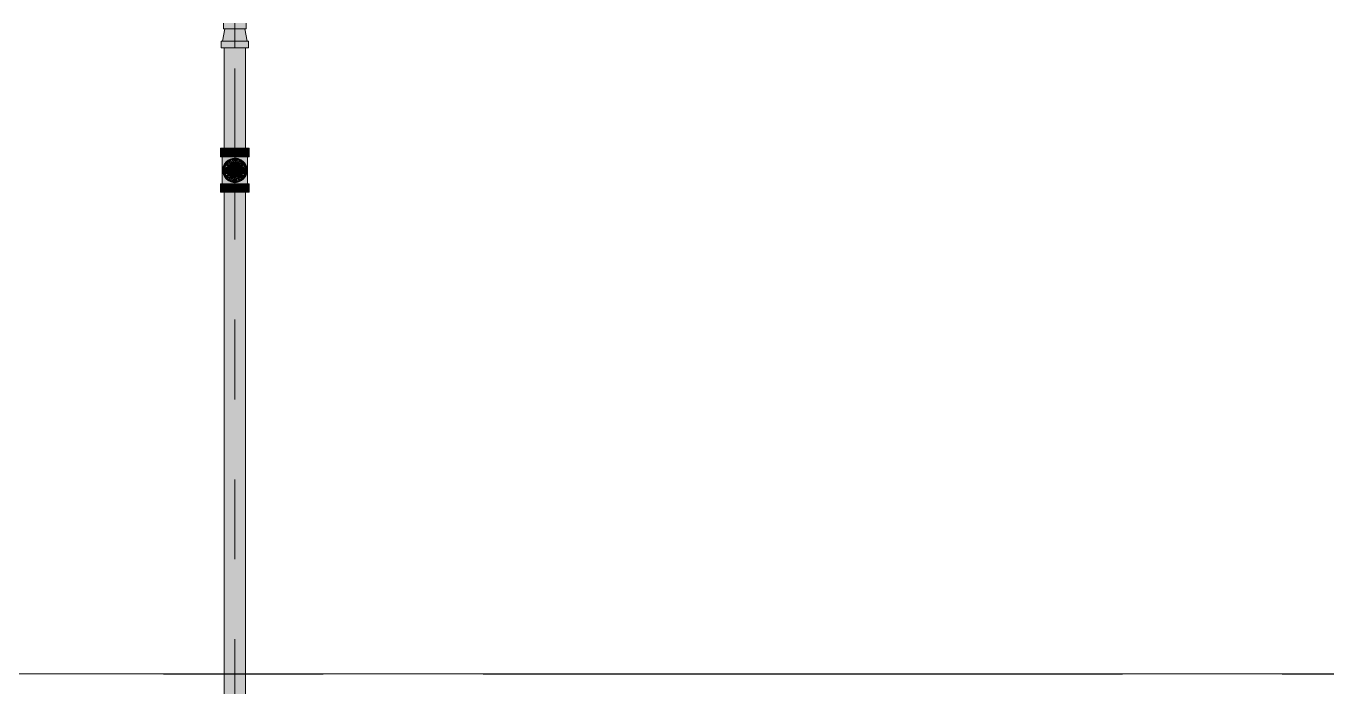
# Model space of a CAD drawing. Header units: millimetres. Extents: x -4000 to 187956, y -58990 to 162485.
# Drawn here: x 93835 to 96417, y 135424 to 136737 of the extents above; entities that cross this region are included whole.
import ezdxf

# ---------------------------------------------------------------- set-up
doc = ezdxf.new("R2010")
doc.units = ezdxf.units.MM
for name, pattern in [('Dash 1_16_', [317.5, 158.75, -158.75]), ('Grid Line', [2222.5, 1270, -317.5, 317.5, -317.5]), ('Grid Line 12_5mm', [2150, 1250, -300, 300, -300])]:
    doc.linetypes.add(name, pattern=pattern)
for name, color, linetype, lineweight in [('F-SPRN', 3, 'Continuous', 9), ('P-PIPE', 3, 'Continuous', 9), ('P-PIPE-CNTR', 3, 'Continuous', 9), ('S-GRID', 1, 'Continuous', 30)]:
    doc.layers.add(name, color=color, linetype=linetype, lineweight=lineweight)

# ---------------------------------------------------------------- blocks, each defined once
blk = doc.blocks.new('CMF2_NHAXUONG_A_rvt-1-FFS - TANG 1')
at = {"layer": 'S-GRID', "linetype": 'Grid Line 12_5mm', "lineweight": 9}
blk.add_line((-824.3, 135450), (183641.1, 135450), dxfattribs=at)
blk = doc.blocks.new('Sprinkler_Up - DN20-V127-FFS - TANG 1')
at = {"layer": 'F-SPRN', "transparency": 33554534}
for points in [[(-22.2, 0), (-3.9, 0.7), (-1.7, 2.9), (-1.2, 3.5), (-0.6, 4), (0.6, 4), (1.2, 3.5), (1.7, 2.9), (4.6, 0), (22.2, 0), (17.8, 13.2), (6.9, 21.2), (-6.9, 21.2), (-18, 13.1), (-20.5, 5.2)], [(-6.9, -21.2), (6.9, -21.2), (18, -13.1), (22.2, 0), (3.9, -0.7), (1.7, -2.9), (1.2, -3.5), (0.6, -4), (-0.6, -4), (-1.2, -3.5), (-1.7, -2.9), (-4.6, 0), (-22.2, 0), (-17.9, -13.1), (-12.4, -17.1)], [(0, -16.7), (4.3, -16.1), (11.8, -11.8), (16.1, -4.3), (16.1, 4.3), (9.9, 13.2), (8.3, 14.4), (0, 16.7), (-4.3, 16.1), (-11.8, 11.8), (-16.1, 4.3), (-16.1, -4.3), (-11.8, -11.8), (-8.3, -14.4)], [(0, -15.6), (7.8, -13.5), (13.5, -7.8), (15.1, -4), (15.1, 4), (13.5, 7.8), (7.8, 13.5), (0, 15.6), (-8.2, 13.2), (-11, 11), (-15.1, 4), (-15.1, -4), (-11, -11), (-7.8, -13.5)], [(-10.9, -5.5), (-10.9, 5.4), (-14.5, 5.4), (-14.5, -5.5)], [(-7.7, -5.5), (-7.7, 5.4), (-10.9, 5.4), (-10.9, -5.5)], [(0, -5.5), (0, 5.4), (-7.7, 5.4), (-7.7, -5.5)], [(0, 0), (5.7, 0), (2.9, 4.9), (-2.9, 4.9), (-5.7, 0)], [(2.9, -4.9), (5.7, 0), (-5.7, 0), (-2.9, -4.9)], [(-4.6, 0), (4.6, 0), (0, 4.6)], [(0, -4.6), (4.6, 0), (-4.6, 0)], [(0, -2.6), (1.3, 0), (-1.8, 0)], [(-1.3, 0), (1.8, 0), (0, 2.6)], [(7.7, -5.5), (7.7, 5.4), (0, 5.4), (0, -5.5)], [(10.9, -5.5), (10.9, 5.4), (7.7, 5.4), (7.7, -5.5)], [(14.5, -5.5), (14.5, 5.4), (10.9, 5.4), (10.9, -5.5)]]:
    blk.add_hatch(color=1, dxfattribs=at).paths.add_polyline_path(points)
at = {"layer": 'F-SPRN', "color": 1}
for p, q in [((-11.5, 5.4), (-14.5, 5.4)), ((-14.5, 5.4), (-11.3, 5.4)), ((-14.5, 5.4), (-14.5, 3.7)), ((-14.5, 3.3), (-14.5, 0)), ((-11.5, 5.4), (-11.5, 4)), ((-10.9, 1.9), (-10.9, 3.6)), ((-10.8, 5.4), (-8, 5.4)), ((-8.1, 5.4), (-10.8, 5.4)), ((-8.1, 5.4), (-8.1, 2.8)), ((-8.1, 2.5), (-8.1, 0.7)), ((-7.7, 4.8), (-7.7, 2.7)), ((-7.7, 4.8), (-7.7, 2.7)), ((-7.7, 2.1), (-7.7, 0.5)), ((-7.7, 2.1), (-7.7, 0.5)), ((-6.7, 5.4), (-4.7, 5.4)), ((-5.8, 3.8), (-5.8, 2.2)), ((-2.1, 0), (-2.1, 0)), ((-2.1, 0), (-2.1, -0.1)), ((0, 2.1), (-0.1, 2.1)), ((2.1, 0), (2.1, 0.1)), ((2.1, 0), (2.1, 0)), ((4.7, 5.4), (6.5, 5.4)), ((7.7, 5.4), (10.8, 5.4)), ((7.7, 5.2), (7.7, 2.7)), ((7.7, 5.2), (7.7, 2.7)), ((7.7, 2.3), (7.7, 0.5)), ((7.7, 2.3), (7.7, 0.5)), ((10.8, 5.4), (8.1, 5.4)), ((8.1, 5.4), (8.1, 2.8)), ((8.1, 2.5), (8.1, 0.4)), ((10.9, 5.4), (14.5, 5.4)), ((10.9, 3.6), (10.9, 0.2)), ((14.5, 5.4), (11.5, 5.4)), ((11.5, 5.4), (11.5, 4)), ((11.5, 3), (11.5, 0.2)), ((14.5, 5.4), (14.5, -5.5)), ((-14.5, -1.3), (-14.5, -3.7)), ((-11.1, -5.5), (-14.5, -5.5)), ((-14.5, -5.5), (-11.5, -5.5)), ((-10.9, -2.6), (-10.9, -1.3)), ((-10.8, -5.5), (-8.1, -5.5)), ((-7.8, -5.5), (-10.8, -5.5)), ((-8.1, -4.2), (-8.1, -5.5)), ((-7.7, -2.7), (-7.7, -4)), ((-7.7, -2.7), (-7.7, -4)), ((-7, -5.5), (-5.8, -5.5)), ((-4.8, -5.5), (-7, -5.5)), ((-5.8, -2.3), (-5.8, -3.8)), ((0, -2.1), (0.1, -2.1)), ((7, -5.5), (4.8, -5.5)), ((5.8, -2.2), (5.8, -3.8)), ((5.8, -5.5), (7, -5.5)), ((7.7, -0.5), (7.7, -2.3)), ((7.7, -0.5), (7.7, -2.3)), ((7.7, -2.7), (7.7, -5.4)), ((7.7, -2.7), (7.7, -5.4)), ((10.8, -5.5), (7.7, -5.5)), ((8.1, -0.4), (8.1, -2.5)), ((8.1, -2.8), (8.1, -5.5)), ((8.1, -5.5), (10.8, -5.5)), ((10.9, -0.2), (10.9, -3.6)), ((14.5, -5.5), (10.9, -5.5)), ((11.5, -0.2), (11.5, -3)), ((11.5, -4), (11.5, -5.5)), ((11.5, -5.5), (14.5, -5.5))]:
    blk.add_line(p, q, dxfattribs=at)
at = {"layer": 'F-SPRN', "color": 1, "flags": 128}
for points in [[(-0.6, 2), (-0.7, 2), (-0.8, 1.9), (-0.9, 1.9), (-0.9, 1.9), (-1, 1.8), (-1.1, 1.8), (-1.2, 1.7), (-1.2, 1.7), (-1.3, 1.6), (-1.4, 1.6), (-1.4, 1.5), (-1.5, 1.5), (-1.5, 1.4), (-1.6, 1.3), (-1.6, 1.3), (-1.7, 1.2), (-1.7, 1.1), (-1.8, 1.1), (-1.8, 1), (-1.9, 0.9), (-1.9, 0.8), (-1.9, 0.8), (-2, 0.7), (-2, 0.6), (-2, 0.5), (-2, 0.5), (-2, 0.4), (-2.1, 0.3), (-2.1, 0.2), (-2.1, 0.1), (-2.1, 0)], [(-0.5, 2), (-0.6, 2), (-0.6, 2)], [(-0.1, 2.1), (-0.1, 2.1), (-0.2, 2.1), (-0.3, 2.1), (-0.4, 2), (-0.5, 2)], [(2.1, 0.1), (2.1, 0.2), (2.1, 0.2), (2.1, 0.3), (2, 0.4), (2, 0.5), (2, 0.6), (2, 0.7), (1.9, 0.7), (1.9, 0.8), (1.9, 0.9), (1.8, 1), (1.8, 1), (1.8, 1.1), (1.7, 1.2), (1.7, 1.2), (1.6, 1.3), (1.6, 1.4), (1.5, 1.4), (1.4, 1.5), (1.4, 1.5), (1.3, 1.6), (1.3, 1.7), (1.2, 1.7), (1.1, 1.7), (1.1, 1.8), (1, 1.8), (0.9, 1.9), (0.8, 1.9), (0.8, 1.9), (0.7, 2), (0.6, 2), (0.5, 2), (0.4, 2), (0.4, 2), (0.3, 2.1), (0.2, 2.1), (0.1, 2.1), (0, 2.1)], [(-2.1, -0.1), (-2.1, -0.2), (-2.1, -0.2), (-2.1, -0.3)], [(-2.1, -0.3), (-2, -0.4), (-2, -0.5), (-2, -0.6), (-2, -0.7), (-1.9, -0.7), (-1.9, -0.8), (-1.9, -0.9), (-1.8, -1), (-1.8, -1), (-1.8, -1.1), (-1.7, -1.2), (-1.7, -1.2), (-1.6, -1.3), (-1.6, -1.4), (-1.5, -1.4), (-1.4, -1.5), (-1.4, -1.5), (-1.3, -1.6), (-1.3, -1.7), (-1.2, -1.7), (-1.1, -1.7), (-1.1, -1.8), (-1, -1.8), (-0.9, -1.9), (-0.8, -1.9), (-0.8, -1.9), (-0.7, -2), (-0.6, -2), (-0.5, -2), (-0.4, -2), (-0.4, -2), (-0.3, -2.1), (-0.2, -2.1), (-0.1, -2.1), (0, -2.1)], [(0.1, -2.1), (0.1, -2.1), (0.2, -2.1), (0.3, -2.1), (0.4, -2), (0.5, -2), (0.6, -2), (0.6, -2), (0.7, -2), (0.8, -1.9), (0.9, -1.9), (0.9, -1.9), (1, -1.8), (1.1, -1.8), (1.2, -1.7), (1.2, -1.7), (1.3, -1.6), (1.4, -1.6), (1.4, -1.5), (1.5, -1.5), (1.5, -1.4), (1.6, -1.3), (1.6, -1.3), (1.7, -1.2), (1.7, -1.1), (1.8, -1.1), (1.8, -1), (1.9, -0.9), (1.9, -0.8), (1.9, -0.8), (2, -0.7), (2, -0.6), (2, -0.5), (2, -0.5), (2, -0.4), (2.1, -0.3), (2.1, -0.2), (2.1, -0.1), (2.1, 0)]]:
    blk.add_lwpolyline(points, dxfattribs=at)
at = {"layer": 'F-SPRN', "color": 1}
for radius, start, end in [(22.2, 360, 180), (21.9, 165.6773, 179.2615), (21.9, 145.5983, 164.8151), (21.9, 142.518, 145.5983), (21.9, 126.6942, 142.518), (16.7, 167.6802, 180), (16.7, 167.6802, 180), (16.7, 155.3879, 164.9693), (16.7, 155.3879, 164.9693), (15.6, 166.4265, 180), (15.6, 166.4265, 180), (15.6, 150.9409, 165), (15.6, 159.6139, 165), (16.7, 136.7213, 149.931), (16.7, 136.7213, 149.931), (15.6, 150.9409, 156.3845), (15.6, 138.4214, 150), (15.6, 138.4214, 150), (21.9, 108.2621, 125.7507), (15.6, 126.205, 133.2078), (15.6, 126.205, 133.2078), (16.7, 121.4181, 126.9869), (16.7, 121.4181, 126.9869), (16.7, 106.5995, 120), (16.7, 106.5995, 120), (15.6, 120, 121.8808), (15.6, 120, 121.8808), (15.6, 114.4363, 119.9813), (15.6, 114.4363, 119.9813), (21.9, 99.348, 107.901), (4.63, 155.7832, 180), (4.63, 155.7832, 180), (16.7, 96.4143, 105), (16.7, 96.4143, 105), (4.63, 109.0192, 138.2703), (4.63, 109.0192, 138.2703), (21.9, 90.145, 98.8503), (15.6, 95.5762, 100.6843), (15.6, 95.5762, 100.6843), (2.56, 109.0192, 168.8278), (2.56, 109.0192, 168.8278), (2.04, 109.0192, 180), (16.7, 83.0684, 90), (16.7, 83.0684, 90), (4.63, 17.9592, 90), (4.63, 17.9592, 90), (3.81, 57.0577, 90), (2.56, 14.5599, 90), (2.56, 14.5599, 90), (2.04, 10.4703, 90), (21.9, 72.5583, 89.4624), (15.6, 75.573, 80.5892), (15.6, 75.573, 80.5892), (3.81, 16.1605, 43.8358), (15.6, 67.5614, 74.5481), (15.6, 67.5614, 74.5481), (16.7, 60, 75), (16.7, 60, 75), (15.6, 60.0187, 65.5637), (15.6, 60.0187, 65.5637), (21.9, 54.2493, 71.7379), (15.6, 58.1192, 60), (15.6, 58.1192, 60), (16.7, 53.0131, 58.5819), (16.7, 53.0131, 58.5819), (15.6, 46.7922, 53.795), (15.6, 46.7922, 53.795), (15.6, 30, 41.5786), (15.6, 30, 41.5786), (16.7, 30, 43.2787), (16.7, 30, 43.2787), (21.9, 37.482, 53.3058), (15.6, 23.6155, 29.5646), (15.6, 15, 29.5646), (15.6, 15, 20.3861), (16.7, 15, 24.6121), (16.7, 15, 24.6121), (15.6, 360, 13.6618), (15.6, 0, 13.6618), (16.7, 360, 12.3198), (16.7, 0, 12.3198), (21.9, 36, 37.482), (21.9, 15.1849, 35.2302), (21.9, 0.7385, 14.3227), (22.2, 180, 360), (21.9, 180.7385, 194.3227), (21.9, 195.1849, 214.4017), (21.9, 214.4017, 216), (21.9, 216.7299, 233.3058), (16.7, 180, 192.3198), (16.7, 180, 192.3198), (16.7, 195.0307, 204.6121), (16.7, 195.0307, 204.6121), (15.6, 181.9082, 193.6618), (15.6, 181.9082, 193.6618), (15.6, 197.3339, 209.5646), (15.6, 197.3339, 209.5646), (16.7, 210.069, 223.2787), (16.7, 210.069, 223.2787), (15.6, 212.5472, 221.5786), (15.6, 212.5472, 221.5786), (21.9, 234.2493, 251.7379), (16.7, 229.4249, 238.5819), (16.7, 229.4249, 238.5819), (15.6, 233.795, 240), (15.6, 233.795, 240), (16.7, 240, 255), (16.7, 240, 255), (15.6, 240.0187, 254.5481), (15.6, 240.0187, 254.5481), (21.9, 252.5583, 269.4624), (4.63, 197.9592, 0), (4.63, 197.9592, 360), (15.6, 255, 267.64), (15.6, 255, 267.64), (3.81, 196.1605, 360), (2.56, 191.1677, 0), (2.56, 191.1677, 360), (2.04, 190.4703, 0), (16.7, 263.0684, 270), (16.7, 263.0684, 270), (21.9, 270.145, 278.8503), (15.6, 275.5762, 280.6843), (15.6, 275.5762, 280.6843), (16.7, 276.4143, 285), (16.7, 276.4143, 285), (21.9, 279.348, 287.901), (16.7, 286.5995, 300), (16.7, 286.5995, 300), (15.6, 294.4363, 299.9813), (15.6, 294.4363, 299.9813), (21.9, 288.2621, 305.7507), (15.6, 300, 313.2078), (15.6, 300, 313.2078), (16.7, 301.4181, 310.5751), (16.7, 301.4181, 310.5751), (15.6, 318.4214, 330), (15.6, 318.4214, 330), (16.7, 316.7213, 330), (16.7, 316.7213, 330), (21.9, 306.6942, 323.2701), (15.6, 330.4354, 345), (15.6, 330.4354, 336.3845), (15.6, 339.6139, 345), (15.6, 346.3382, 360), (15.6, 346.3382, 360), (16.7, 335.3879, 345), (16.7, 335.3879, 345), (16.7, 347.6802, 360), (16.7, 347.6802, 360), (21.9, 324.7698, 344.8151), (21.9, 345.6773, 359.2615)]:
    blk.add_arc((0, 0), radius, start, end, dxfattribs=at)
blk = doc.blocks.new('Steel_Transition_Threaded_HoaPhat - Standard-V130-FFS - TANG 1')
at = {"layer": 'P-PIPE', "lineweight": 13, "transparency": 33554534}
h = blk.add_hatch(color=1, dxfattribs=at)
h.paths.add_polyline_path([(94250, 136427.6), (94255.8, 136428.4), (94261.3, 136430.6), (94265.9, 136434.2), (94269.5, 136438.8), (94271.7, 136444.3), (94272.5, 136450.1), (94271.7, 136455.9), (94268, 136463.3), (94265.9, 136466), (94261.3, 136469.6), (94255.8, 136471.8), (94250, 136472.6), (94244.2, 136471.8), (94238.8, 136469.6), (94232.1, 136463.4), (94230.5, 136461.3), (94228.3, 136455.9), (94227.5, 136450.1), (94228.3, 136444.3), (94232.1, 136436.8), (94234.1, 136434.2), (94238.8, 136430.6), (94244.2, 136428.4)])
h.paths.add_polyline_path([(94250, 136430), (94244.8, 136430.7), (94240, 136432.7), (94235.8, 136435.9), (94232.1, 136441.2), (94230.6, 136444.9), (94229.9, 136450.1), (94232.1, 136458.9), (94235, 136463.3), (94235.8, 136464.3), (94240, 136467.5), (94244.8, 136469.5), (94250, 136470.2), (94255.2, 136469.5), (94260.1, 136467.5), (94265, 136463.3), (94267.4, 136460.1), (94269.4, 136455.3), (94270.1, 136450.1), (94269.4, 136444.9), (94267.4, 136440), (94264.2, 136435.9), (94260.1, 136432.7), (94255.2, 136430.7)])
for points in [[(94250, 136430), (94250, 136433.7), (94241.8, 136435.9), (94235.8, 136441.9), (94233.6, 136450.1), (94235.8, 136458.3), (94241.8, 136464.3), (94250, 136466.5), (94250, 136470.2), (94244.8, 136469.5), (94240, 136467.5), (94235, 136463.3), (94232.1, 136458.9), (94230.6, 136455.3), (94229.9, 136450.1), (94232.1, 136441.2), (94232.6, 136440), (94235.8, 136435.9), (94240, 136432.7), (94244.8, 136430.7)], [(94250, 136431.6), (94254.8, 136432.2), (94259.3, 136434.1), (94263.1, 136437), (94266, 136440.8), (94267.9, 136445.3), (94268.5, 136450.1), (94267.9, 136454.9), (94266, 136459.3), (94262.9, 136463.3), (94259.3, 136466.1), (94254.8, 136468), (94250, 136468.6), (94245.2, 136468), (94240.8, 136466.1), (94236.9, 136463.2), (94234, 136459.3), (94232.1, 136454.6), (94231.5, 136450.1), (94232.1, 136445.3), (94234, 136440.8), (94236.9, 136437), (94240.8, 136434.1), (94245.2, 136432.2)], [(94250, 136430), (94255.2, 136430.7), (94260.1, 136432.7), (94264.2, 136435.9), (94267.4, 136440), (94269.4, 136444.9), (94270.1, 136450.1), (94269.4, 136455.3), (94265, 136463.3), (94264.2, 136464.3), (94260.1, 136467.5), (94255.2, 136469.5), (94250, 136470.2), (94250, 136466.5), (94258.2, 136464.3), (94264.2, 136458.3), (94266.4, 136450.1), (94264.2, 136441.9), (94258.2, 136435.9), (94250, 136433.7)]]:
    blk.add_hatch(color=1, dxfattribs=at).paths.add_polyline_path(points)
at = {"layer": 'P-PIPE', "color": 20, "lineweight": 13}
for radius, start, end in [(22.5, 90, 270), (22.5, 150, 180), (22.5, 180, 255), (20.1, 166.0499, 193.9501), (22.5, 135, 150), (20.1, 154.5924, 162.7449), (18.5, 166.5939, 193.4061), (18.5, 166.5939, 180), (18.5, 180, 193.4061), (20.1, 150, 153.7228), (18.5, 157.6232, 165), (18.5, 157.6232, 165.8527), (18.5, 165, 165.8527), (20.1, 139.8677, 148.1553), (16.4, 168.5467, 178.9063), (18.5, 136.4297, 150), (18.5, 136.4297, 150), (22.5, 120, 135), (16.4, 158.0319, 163.506), (20.1, 135, 138.6435), (20.1, 128.8856, 135), (16.4, 143.5463, 150), (18.5, 134.3867, 135), (18.5, 134.3867, 135), (18.5, 123.4976, 133.2041), (18.5, 123.4976, 133.2041), (20.1, 120, 125.0043), (22.5, 105, 120), (20.1, 109.6859, 120), (18.5, 106.819, 120), (18.5, 106.819, 120), (16.4, 115.1607, 120), (16.4, 107.4657, 111.9681), (22.5, 90, 105), (20.1, 100.9975, 105), (18.5, 91.4353, 103.2046), (18.5, 91.4353, 103.2046), (16.4, 96.2132, 104.6042), (20.1, 90.5246, 98.5089), (22.5, 60, 90), (22.5, 270, 90), (18.5, 78.0986, 90), (18.5, 78.0986, 90), (20.1, 75.0607, 87.9279), (18.5, 60, 75), (18.5, 60, 75), (16.4, 66.9681, 72.9388), (20.1, 54.9957, 75), (22.5, 285, 15), (18.5, 46.7959, 56.5024), (18.5, 46.7959, 56.5024), (22.5, 30, 60), (20.1, 41.3565, 51.1144), (18.5, 45, 45.6133), (18.5, 45, 45.6133), (16.4, 30, 38.0319), (18.5, 30, 43.5703), (18.5, 30, 43.5703), (20.1, 31.8447, 40.1323), (16.4, 353.5463, 8.0319), (18.5, 15, 22.3768), (18.5, 15, 22.3768), (20.1, 17.2551, 30), (18.5, 346.5939, 13.4061), (18.5, 346.5939, 13.4061), (22.5, 15, 30), (20.1, 346.0499, 13.9501), (20.1, 197.2551, 205.4076), (20.1, 206.2772, 210), (18.5, 194.1473, 202.3768), (18.5, 194.1473, 195), (18.5, 195, 202.3768), (20.1, 211.8447, 231.1144), (16.4, 184.8393, 191.4533), (18.5, 210, 223.5703), (18.5, 210, 223.5703), (16.4, 210.6635, 216.4537), (18.5, 226.7959, 236.5024), (18.5, 226.7959, 236.5024), (20.1, 234.9957, 255), (16.4, 230.4733, 236.6389), (18.5, 240, 255), (18.5, 240, 255), (16.4, 240, 246.5955), (22.5, 255, 270), (16.4, 250.3629, 255), (20.1, 255.0607, 267.9279), (18.5, 258.0986, 270), (18.5, 258.0986, 270), (16.4, 264.1652, 268.506), (22.5, 270, 285), (20.1, 270.5246, 278.5089), (18.5, 271.4353, 283.2046), (18.5, 271.4353, 283.2046), (16.4, 276.2132, 283.9063), (20.1, 280.9975, 285), (16.4, 287.4657, 291.9681), (18.5, 286.819, 300), (18.5, 286.819, 300), (16.4, 293.4045, 300), (20.1, 289.6859, 305.0043), (18.5, 303.4976, 313.2041), (18.5, 303.4976, 313.2041), (20.1, 308.8856, 328.1553), (18.5, 316.4297, 330), (18.5, 316.4297, 330), (16.4, 338.0319, 342.8691), (18.5, 337.6232, 345), (18.5, 337.6232, 345), (20.1, 330, 342.7449)]:
    blk.add_arc((94250, 136450.1), radius, start, end, dxfattribs=at)

msp = doc.modelspace()

# ---------------------------------------------------------------- block references
at = {"lineweight": 5}
msp.add_blockref('CMF2_NHAXUONG_A_rvt-1-FFS - TANG 1', (0, 0), dxfattribs=at)

# ---------------------------------------------------------------- next in the draw order: hatches: boundary and pattern name
at = {"layer": 'P-PIPE', "transparency": 33554534}
for points in [[(94234.1, 136730.8), (94272.5, 136730.8), (94271.7, 136742.6), (94227.5, 136742.6), (94228.3, 136730.8), (94230.5, 136730.8)], [(94267.5, 136706.9), (94274.8, 136706.9), (94269.4, 136730.8), (94229.9, 136730.8), (94226.1, 136706.9), (94262.4, 136706.9)], [(94269.3, 136693.6), (94277.4, 136693.6), (94276.4, 136706.9), (94222.7, 136706.9), (94223.6, 136693.6), (94263.7, 136693.6)], [(94231.7, 136493.8), (94250, 136493.8), (94250, 136693.6), (94228.9, 136693.6), (94229.6, 136493.8)], [(94250, 136493.8), (94271.1, 136493.8), (94270.4, 136693.6), (94250, 136693.6), (94250, 136536.3)], [(94229.8, 136477.1), (94250, 136477.1), (94250, 136493.8), (94221.4, 136493.8), (94222.4, 136477.1), (94225.2, 136477.1)], [(94245.1, 136423.1), (94250, 136423.1), (94250, 136428.9), (94240.8, 136431.3), (94233.9, 136436.8), (94231.7, 136439.4), (94229.2, 136446.2), (94229.2, 136454), (94233.9, 136463.4), (94237.7, 136467), (94244.3, 136470.2), (94250, 136471.2), (94250, 136477.1), (94224.7, 136477.1), (94225.6, 136423.1), (94243.5, 136423.1)], [(94278.6, 136477.1), (94277.7, 136493.8), (94250, 136493.8), (94250, 136477.1), (94277.7, 136477.1)], [(94271.9, 136423.1), (94275.3, 136423.1), (94274.4, 136477.1), (94250, 136477.1), (94250, 136471.2), (94259.2, 136468.9), (94266.1, 136463.4), (94268.3, 136460.7), (94270.8, 136454), (94270.8, 136446.2), (94266.1, 136436.8), (94262.3, 136433.2), (94255.7, 136430), (94250, 136428.9), (94250, 136423.1), (94267.9, 136423.1)], [(94250, 136426), (94256.2, 136426.8), (94262.1, 136429.2), (94267.1, 136433), (94270.9, 136438), (94273.3, 136443.8), (94274.1, 136450.1), (94273.3, 136456.3), (94270, 136463.3), (94267.1, 136467.1), (94262.1, 136471), (94256.2, 136473.4), (94250, 136474.2), (94243.8, 136473.4), (94237.9, 136471), (94232.1, 136466), (94229.1, 136462.1), (94226.7, 136456.3), (94225.9, 136450.1), (94226.7, 136443.8), (94229.1, 136438), (94233, 136433), (94237.9, 136429.2), (94243.8, 136426.8)], [(94241.7, 136435.6), (94242.8, 136437.6), (94241.7, 136441.7), (94242.8, 136445.9), (94245.8, 136449), (94257.2, 136454.3), (94258.4, 136458.4), (94256.7, 136463.3), (94255.9, 136464.3), (94250, 136466.8), (94241.7, 136464.6), (94235.5, 136458.4), (94233.3, 136450.1), (94235.5, 136441.7), (94238.2, 136438.3)], [(94250, 136433.4), (94258.4, 136435.6), (94261.8, 136438.3), (94266.1, 136445.8), (94266.1, 136454.4), (94260, 136463.3), (94258.4, 136464.6), (94250, 136466.8), (94245.7, 136466.2), (94238.2, 136461.9), (94233.9, 136454.4), (94233.9, 136445.8), (94238.2, 136438.3), (94241.7, 136435.6)], [(94235.7, 136406.5), (94250, 136406.5), (94250, 136423.1), (94221.4, 136423.1), (94222.4, 136406.5), (94232.1, 136406.5)], [(94250, 134725.1), (94250, 136406.5), (94228.9, 136406.5), (94229.6, 134725.1), (94244.5, 134725.1)], [(94270.2, 136406.5), (94278.6, 136406.5), (94277.7, 136423.1), (94250, 136423.1), (94250, 136406.5), (94264.3, 136406.5)], [(94250, 134725.1), (94271.1, 134725.1), (94270.4, 136406.5), (94250, 136406.5), (94250, 135076.2)]]:
    msp.add_hatch(color=1, dxfattribs=at).paths.add_polyline_path(points)

# ---------------------------------------------------------------- next in the draw order: linework, layer by layer
at = {"layer": 'P-PIPE', "color": 20, "lineweight": 13}
for p, q in [((94227.5, 136742.6), (94227.5, 136730.8)), ((94272.5, 136730.8), (94272.5, 136742.6)), ((94229.9, 136730.8), (94225.2, 136706.9)), ((94227.5, 136730.8), (94272.5, 136730.8)), ((94227.5, 136730.8), (94228.3, 136730.8)), ((94228.3, 136730.8), (94229.8, 136730.8)), ((94230.6, 136730.8), (94244.2, 136730.8)), ((94244.8, 136730.8), (94255.2, 136730.8)), ((94255.8, 136730.8), (94269.4, 136730.8)), ((94274.8, 136706.9), (94270.1, 136730.8)), ((94270.2, 136730.8), (94271.7, 136730.8)), ((94271.7, 136730.8), (94272.5, 136730.8)), ((94222.7, 136706.9), (94222.7, 136693.6)), ((94225, 136706.9), (94222.7, 136706.9)), ((94277.4, 136706.9), (94222.7, 136706.9)), ((94222.7, 136693.6), (94277.4, 136693.6)), ((94222.7, 136693.6), (94223.6, 136693.6)), ((94223.6, 136693.6), (94226.3, 136693.6)), ((94242.9, 136706.9), (94226.3, 136706.9)), ((94226.3, 136693.6), (94228.7, 136693.6)), ((94228.9, 136693.6), (94228.9, 136493.8)), ((94229.6, 136693.6), (94228.9, 136693.6)), ((94268.3, 136693.6), (94231.7, 136693.6)), ((94231.7, 136693.6), (94268.4, 136693.6)), ((94256.4, 136706.9), (94243.6, 136706.9)), ((94273.7, 136706.9), (94257.1, 136706.9)), ((94271.1, 136693.6), (94270.4, 136693.6)), ((94271.1, 136493.8), (94271.1, 136693.6)), ((94271.3, 136693.6), (94273.7, 136693.6)), ((94273.7, 136693.6), (94276.4, 136693.6)), ((94277.4, 136706.9), (94275, 136706.9)), ((94276.4, 136693.6), (94277.4, 136693.6)), ((94277.4, 136693.6), (94277.4, 136706.9)), ((94221.4, 136493.8), (94221.4, 136477.1)), ((94228.8, 136493.8), (94221.4, 136493.8)), ((94250, 136493.8), (94221.4, 136493.8)), ((94221.4, 136477.1), (94224.6, 136477.1)), ((94221.4, 136477.1), (94250, 136477.1)), ((94224.7, 136477.1), (94224.7, 136423.1)), ((94225.6, 136477.1), (94224.7, 136477.1)), ((94225.6, 136477.1), (94224.7, 136477.1)), ((94225.5, 136477.1), (94232, 136477.1)), ((94232.1, 136477.1), (94225.6, 136477.1)), ((94242.6, 136477.1), (94225.6, 136477.1)), ((94228.9, 136493.8), (94229.6, 136493.8)), ((94229.7, 136493.8), (94235.1, 136493.8)), ((94231.6, 136493.8), (94229.8, 136493.8)), ((94235, 136493.8), (94232, 136493.8)), ((94232, 136477.1), (94234.7, 136477.1)), ((94232.1, 136477.1), (94232.1, 136477.1)), ((94234.6, 136477.1), (94232.1, 136477.1)), ((94235.6, 136493.8), (94264.4, 136493.8)), ((94241.9, 136477.1), (94235.6, 136477.1)), ((94250, 136493.8), (94235.7, 136493.8)), ((94235.7, 136477.1), (94241.9, 136477.1)), ((94243.4, 136477.1), (94250, 136477.1)), ((94250, 136477.1), (94243.5, 136477.1)), ((94250, 136477.1), (94243.5, 136477.1)), ((94264.3, 136493.8), (94250, 136493.8)), ((94278.6, 136493.8), (94250, 136493.8)), ((94250, 136477.1), (94256.6, 136477.1)), ((94250, 136477.1), (94278.6, 136477.1)), ((94256.5, 136477.1), (94250, 136477.1)), ((94256.5, 136477.1), (94250, 136477.1)), ((94275.3, 136477.1), (94257.4, 136477.1)), ((94258.1, 136477.1), (94264.3, 136477.1)), ((94264.4, 136477.1), (94258.1, 136477.1)), ((94264.9, 136493.8), (94270.3, 136493.8)), ((94270.2, 136493.8), (94265, 136493.8)), ((94265.3, 136477.1), (94274.5, 136477.1)), ((94275.3, 136477.1), (94265.4, 136477.1)), ((94270.4, 136493.8), (94271.1, 136493.8)), ((94278.6, 136493.8), (94271.2, 136493.8)), ((94275.3, 136423.1), (94275.3, 136477.1)), ((94275.4, 136477.1), (94278.6, 136477.1)), ((94278.6, 136477.1), (94278.6, 136493.8)), ((94221.4, 136423.1), (94221.4, 136406.5)), ((94224.6, 136423.1), (94221.4, 136423.1)), ((94250, 136423.1), (94221.4, 136423.1)), ((94221.4, 136406.5), (94228.8, 136406.5)), ((94221.4, 136406.5), (94250, 136406.5)), ((94224.7, 136423.1), (94232.1, 136423.1)), ((94224.7, 136423.1), (94242.6, 136423.1)), ((94232, 136423.1), (94225.5, 136423.1)), ((94228.9, 136406.5), (94228.9, 134725.1)), ((94229.6, 136406.5), (94228.9, 136406.5)), ((94235.1, 136406.5), (94229.7, 136406.5)), ((94229.8, 136406.5), (94231.6, 136406.5)), ((94234.7, 136423.1), (94232, 136423.1)), ((94232, 136406.5), (94235, 136406.5)), ((94232.1, 136423.1), (94232.1, 136423.1)), ((94232.1, 136423.1), (94234.6, 136423.1)), ((94235.6, 136423.1), (94241.9, 136423.1)), ((94264.4, 136406.5), (94235.6, 136406.5)), ((94241.9, 136423.1), (94235.7, 136423.1)), ((94235.7, 136406.5), (94250, 136406.5)), ((94250, 136423.1), (94243.4, 136423.1)), ((94243.5, 136423.1), (94250, 136423.1)), ((94243.5, 136423.1), (94250, 136423.1)), ((94256.6, 136423.1), (94250, 136423.1)), ((94278.6, 136423.1), (94250, 136423.1)), ((94250, 136423.1), (94256.5, 136423.1)), ((94250, 136423.1), (94256.5, 136423.1)), ((94250, 136406.5), (94264.3, 136406.5)), ((94250, 136406.5), (94278.6, 136406.5)), ((94257.4, 136423.1), (94274.4, 136423.1)), ((94264.3, 136423.1), (94258.1, 136423.1)), ((94258.1, 136423.1), (94264.4, 136423.1)), ((94270.3, 136406.5), (94264.9, 136406.5)), ((94265, 136406.5), (94270.2, 136406.5)), ((94274.5, 136423.1), (94265.3, 136423.1)), ((94265.4, 136423.1), (94274.4, 136423.1)), ((94271.1, 136406.5), (94270.4, 136406.5)), ((94271.1, 134725.1), (94271.1, 136406.5)), ((94271.2, 136406.5), (94278.6, 136406.5)), ((94274.4, 136423.1), (94275.3, 136423.1)), ((94274.4, 136423.1), (94275.3, 136423.1)), ((94278.6, 136423.1), (94275.4, 136423.1)), ((94278.6, 136406.5), (94278.6, 136423.1))]:
    msp.add_line(p, q, dxfattribs=at)
for radius, start, end in [(24.1, 90, 270), (24.1, 138.3494, 240), (21.1, 165.7378, 177.7452), (21.1, 158.0211, 165), (21.1, 150, 154.6013), (21.1, 148.1674, 150), (24.1, 135, 138.3494), (24.1, 90, 135), (21.1, 128.0211, 141.0043), (21.1, 113.0211, 125.8689), (21.1, 99.731, 105), (21.1, 90, 98.0211), (24.1, 330, 90), (24.1, 270, 90), (21.1, 75, 90), (21.1, 54.4236, 65.5764), (21.1, 39.3488, 51.9789), (21.1, 26.4435, 30), (21.1, 15, 21.9789), (21.1, 2.0242, 14.2622), (21.1, 182.0242, 192.7707), (21.1, 195, 203.0211), (21.1, 205.3987, 210), (21.1, 210, 211.8326), (21.1, 213.8363, 218.0211), (21.1, 218.1596, 233.0211), (21.1, 234.1311, 240), (24.1, 240, 255), (21.1, 242.2293, 251.1321), (24.1, 255, 255.2105), (24.1, 255.2105, 270), (21.1, 255, 261.9292), (21.1, 261.9789, 267.7707), (21.1, 270, 276.9789), (24.1, 270, 284.7895), (21.1, 279.731, 285), (24.1, 285, 300), (24.1, 284.7895, 285), (21.1, 291.9789, 305.8689), (24.1, 300, 315), (21.1, 306.9789, 315), (21.1, 317.2293, 321.8404), (21.1, 321.9789, 326.1637), (24.1, 315, 330), (21.1, 330, 334.6013), (21.1, 336.9789, 345), (21.1, 345.7378, 351.9789), (21.1, 353.0708, 357.9758)]:
    msp.add_arc((94250, 136450.1), radius, start, end, dxfattribs=at)
at = {"layer": 'P-PIPE', "color": 1}
for centre, radius, start, end in [((94250, 136450.1), 16.7, 170.1108, 177.203), ((94250, 136450.1), 16.7, 157.579, 164.2722), ((94250, 136441.7), 8.35, 100.6842, 114.0387), ((94250, 136441.7), 8.35, 90, 100.6842), ((94250, 136458.4), 8.35, 270, 280.6842), ((94250, 136458.4), 8.35, 69.0027, 79.2369), ((94250, 136458.4), 8.35, 316.3183, 330), ((94250, 136458.4), 8.35, 20.1285, 29.0413), ((94250, 136458.4), 8.35, 8.0385, 17.9918), ((94250, 136458.4), 8.35, 352.2824, 1.6717), ((94250, 136450.1), 16.7, 46.0317, 51.8726), ((94250, 136450.1), 16.7, 39.3092, 45.2846), ((94250, 136450.1), 16.7, 32.3031, 39.2955), ((94250, 136450.1), 16.7, 23.314, 31.0974), ((94250, 136450.1), 16.7, 16.9375, 22.421), ((94250, 136450.1), 16.7, 4.3093, 9.8892), ((94250, 136450.1), 16.7, 182.797, 189.8892), ((94250, 136450.1), 16.7, 190.2154, 195.2487), ((94250, 136450.1), 16.7, 231.8726, 237.203), ((94250, 136441.7), 8.35, 172.0327, 181.5407), ((94250, 136441.7), 8.35, 199.9004, 209.0413), ((94250, 136441.7), 8.35, 131.0366, 150), ((94250, 136441.7), 8.35, 226.6998, 237.8461), ((94250, 136441.7), 8.35, 115.6806, 125.5287), ((94250, 136441.7), 8.35, 249.0027, 259.2369), ((94250, 136450.1), 16.7, 264.6626, 273.5288), ((94250, 136450.1), 16.7, 308.1274, 313.9683), ((94250, 136450.1), 16.7, 314.7154, 320.6908), ((94250, 136450.1), 16.7, 328.9026, 336.686), ((94250, 136450.1), 16.7, 337.2636, 343.0625)]:
    msp.add_arc(centre, radius, start, end, dxfattribs=at)
at = {"layer": 'P-PIPE-CNTR', "color": 20, "lineweight": 13}
for p, q in [((94250, 136693.6), (94250, 136742.6)), ((94250, 136493.8), (94250, 136474.2)), ((94250, 136474.2), (94250, 136472.6)), ((94250, 136472.6), (94250, 136471.2)), ((94250, 136470.2), (94250, 136468.6)), ((94250, 136465.2), (94250, 136463.6)), ((94250, 136462.6), (94250, 136459.8)), ((94250, 136459.1), (94250, 136456.5)), ((94250, 136454.3), (94250, 136452.6)), ((94250, 136452.1), (94250, 136450.1)), ((94250, 136450.1), (94250, 136448)), ((94250, 136447.5), (94250, 136445.9)), ((94250, 136444.6), (94250, 136441.1)), ((94250, 136440.4), (94250, 136438.1)), ((94250, 136436.5), (94250, 136435)), ((94250, 136433.4), (94250, 136432.2)), ((94250, 136431.6), (94250, 136430)), ((94250, 136428.9), (94250, 136427.6)), ((94250, 136426), (94250, 136406.5))]:
    msp.add_line(p, q, dxfattribs=at)
at = {"layer": 'P-PIPE-CNTR', "color": 1, "linetype": 'Dash 1_16_'}
for p, q in [((94250, 136493.8), (94250, 136693.6)), ((94250, 136493.8), (94250, 136693.6)), ((94225, 136450.1), (94227.5, 136450.1)), ((94227.8, 136450.1), (94231.5, 136450.1)), ((94232.1, 136450.1), (94233.3, 136450.1)), ((94236.9, 136450.1), (94240.4, 136450.1)), ((94240.4, 136450.1), (94242.3, 136450.1)), ((94245.4, 136450.1), (94247.6, 136450.1)), ((94248.7, 136450.1), (94250, 136450.1)), ((94250, 136472.6), (94250, 136475.1)), ((94250, 136471.2), (94250, 136472.6)), ((94250, 136468.6), (94250, 136470.2)), ((94250, 136463.6), (94250, 136465.2)), ((94250, 136459.8), (94250, 136462.6)), ((94250, 136455.5), (94250, 136459.1)), ((94250, 136452.6), (94250, 136454.3)), ((94250, 136450.1), (94250, 136452.1)), ((94250, 136448), (94250, 136450.1)), ((94250, 136450.1), (94251.3, 136450.1)), ((94251.8, 136450.1), (94254.6, 136450.1)), ((94255.7, 136450.1), (94263.5, 136450.1)), ((94266.4, 136450.1), (94268.5, 136450.1)), ((94268.5, 136450.1), (94272.2, 136450.1)), ((94272.5, 136450.1), (94275, 136450.1)), ((94250, 136445.9), (94250, 136447.5)), ((94250, 136441.1), (94250, 136444.6)), ((94250, 136438.1), (94250, 136440.4)), ((94250, 136435), (94250, 136436.5)), ((94250, 136432.2), (94250, 136433.4)), ((94250, 136430), (94250, 136431.6)), ((94250, 136427.6), (94250, 136428.9)), ((94250, 136425.1), (94250, 136426.8)), ((94250, 134725.1), (94250, 136406.5)), ((94250, 134725.1), (94250, 136406.5))]:
    msp.add_line(p, q, dxfattribs=at)
at = {"layer": 'S-GRID', "linetype": 'Grid Line'}
msp.add_line((-824.3, 135450), (183641.1, 135450), dxfattribs=at)

# ---------------------------------------------------------------- next in the draw order: block references
at = {"layer": 'F-SPRN', "color": 1}
msp.add_blockref('Sprinkler_Up - DN20-V127-FFS - TANG 1', (94250, 136450.1), dxfattribs=at)
at = {"layer": 'P-PIPE', "color": 20, "lineweight": 13}
msp.add_blockref('Steel_Transition_Threaded_HoaPhat - Standard-V130-FFS - TANG 1', (0, 0), dxfattribs=at)

doc.saveas('drawing.dxf')
